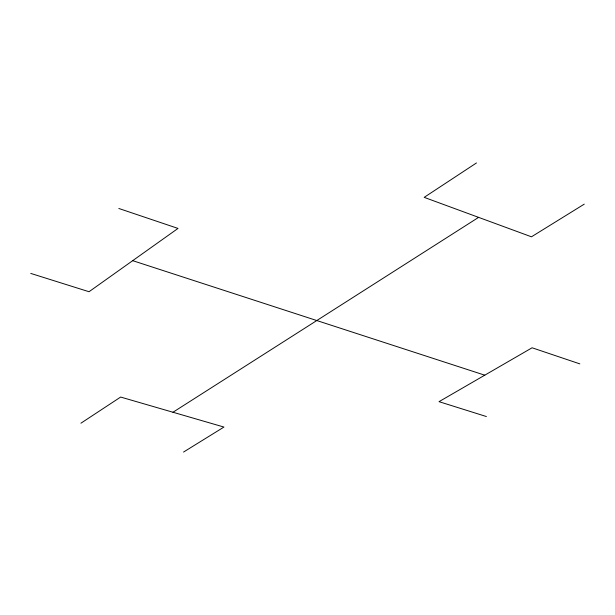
<?xml version="1.0" encoding="UTF-8"?>
<svg xmlns="http://www.w3.org/2000/svg" width="615" height="615" viewBox="0 0 615 615"><rect width="100%" height="100%" fill="white"/><g stroke="black" fill="none" stroke-linecap="round" stroke-linejoin="round"><path stroke-width="0.92" d="M80.919 423.197L120.655 397.059L223.952 427.056L183.547 452.056M476.479 162.944L424.181 197.354L531.468 236.806L584.25 204.149M172.976 412.25L478.608 217.364M30.75 273.414L89.029 291.725L178.004 228.426L118.826 208.477M486.388 416.54L439.025 401.664L532.09 347.783L579.822 363.872M132.694 260.66L484.774 375.181"/></g></svg>
